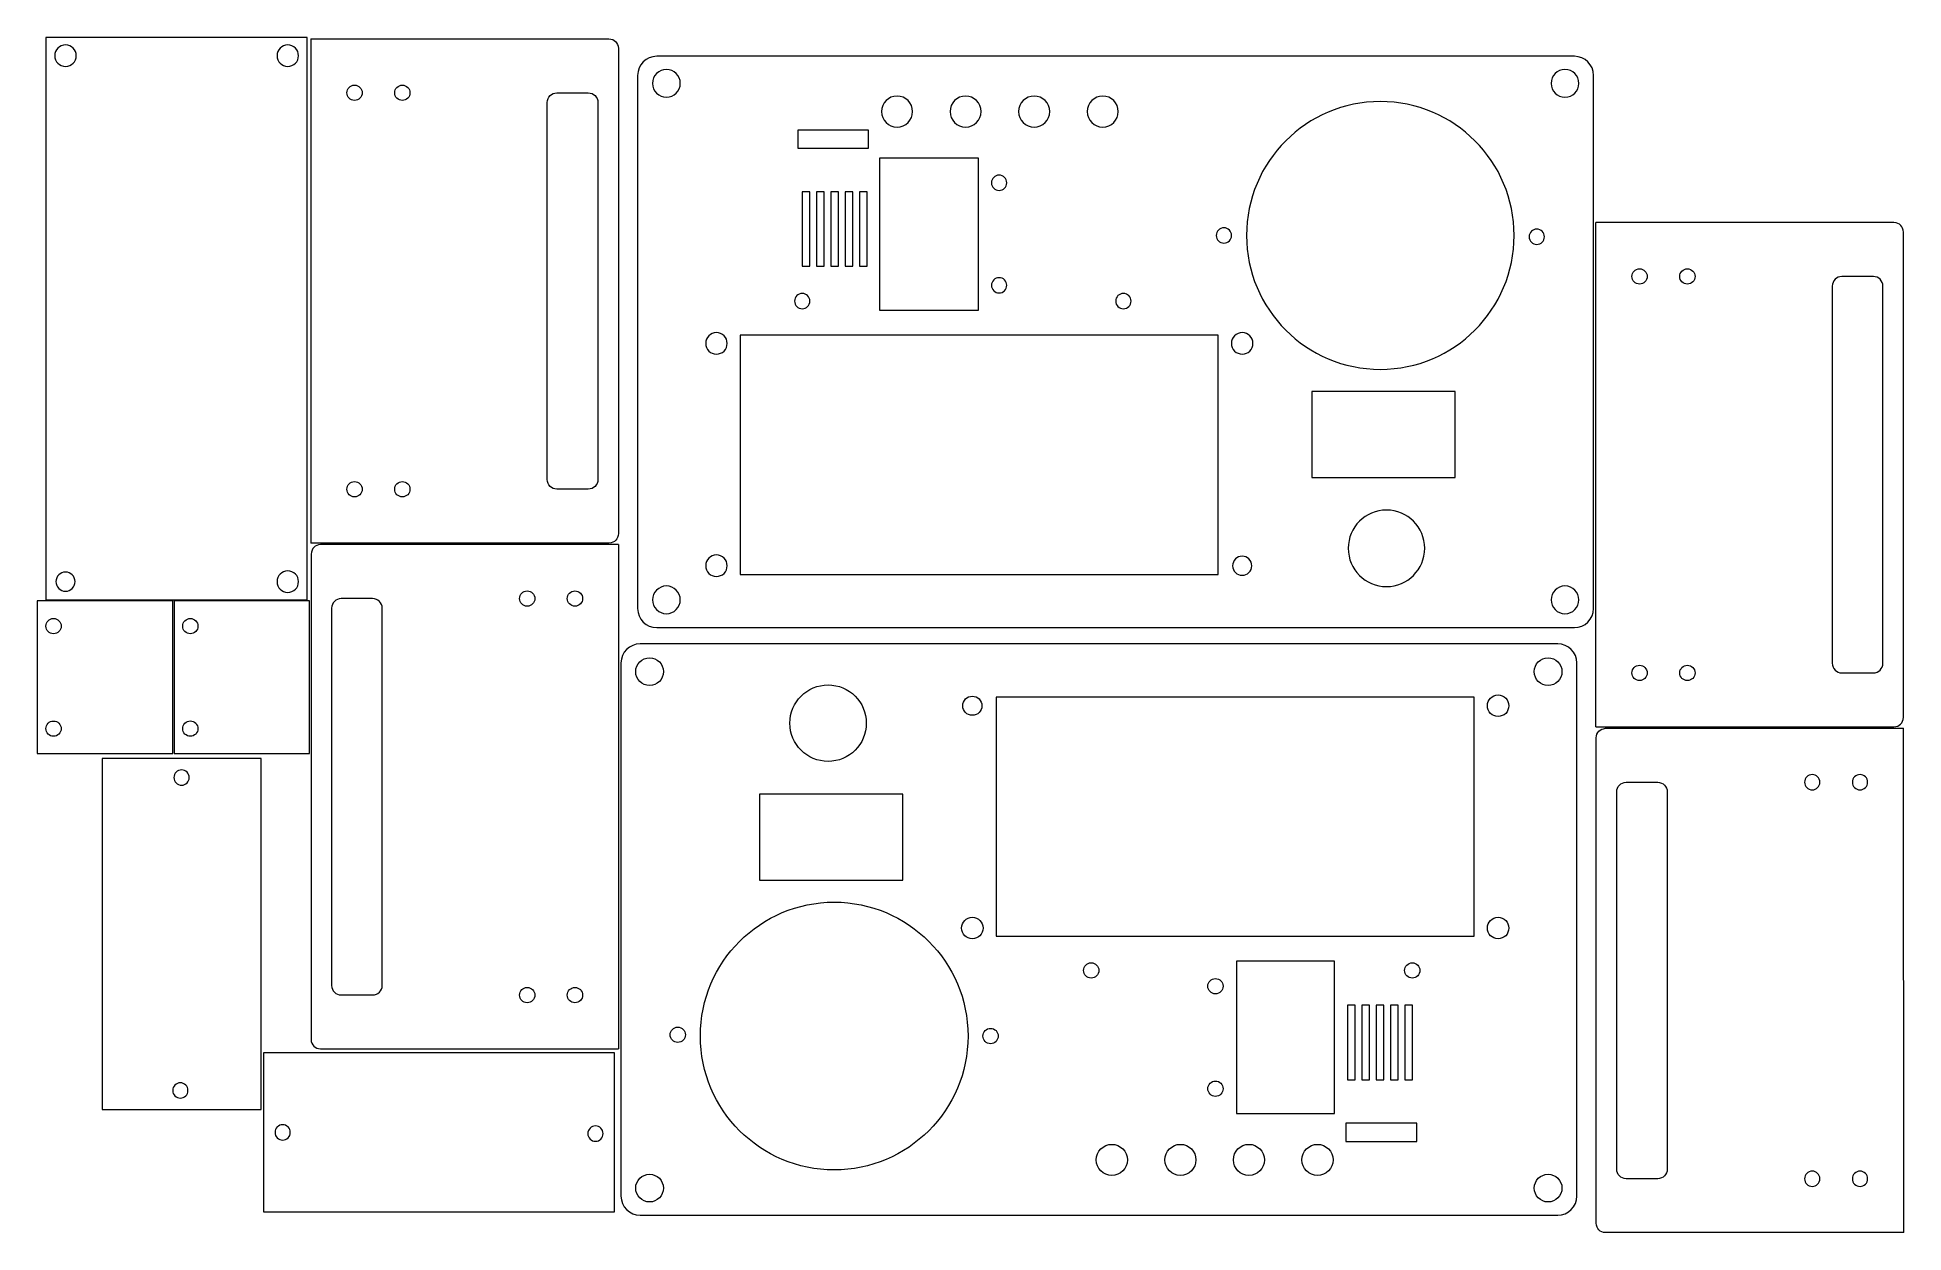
# Model space of a CAD drawing. Header units: millimetres. Extents: x -219 to 171, y -70 to 180.
import ezdxf

# ---------------------------------------------------------------- set-up
doc = ezdxf.new("R2010")
doc.units = ezdxf.units.MM
doc.header["$MEASUREMENT"] = 0
doc.layers.add('Layer 1', color=7, linetype='Continuous')

msp = doc.modelspace()

# ---------------------------------------------------------------- linework, layer by layer
at = {"layer": 'Layer 1', "color": 250, "lineweight": 20}
for points in [[(-219.4744, 30.6713), (-191.1482, 30.6713), (-191.1482, 62.5743), (-219.4744, 62.5743), (-219.4744, 30.6713)], [(-190.8567, 30.6717), (-162.5305, 30.6717), (-162.5305, 62.5747), (-190.8567, 62.5747), (-190.8567, 30.6717)], [(-18.8294, -7.5401), (81.1706, -7.5401), (81.1706, 42.4599), (-18.8294, 42.4599), (-18.8294, -7.5401)], [(31.3952, -44.6302), (51.944, -44.6302), (51.944, -12.7272), (31.3952, -12.7272), (31.3952, -44.6302)], [(54.6485, -37.5496), (56.2359, -37.5496), (56.2359, -21.992), (54.6485, -21.992), (54.6485, -37.5496)], [(57.6486, -37.5496), (59.236, -37.5496), (59.236, -21.992), (57.6486, -21.992), (57.6486, -37.5496)], [(60.6486, -37.5496), (62.236, -37.5496), (62.236, -21.992), (60.6486, -21.992), (60.6486, -37.5496)], [(63.6486, -37.5496), (65.236, -37.5496), (65.236, -21.992), (63.6486, -21.992), (63.6486, -37.5496)], [(66.6486, -37.5496), (68.236, -37.5496), (68.236, -21.992), (66.6486, -21.992), (66.6486, -37.5496)], [(54.3147, -50.469), (69.1313, -50.469), (69.1313, -46.659), (54.3147, -46.659), (54.3147, -50.469)]]:
    msp.add_lwpolyline(points, close=True, dxfattribs=at)
for centre, major_axis in [((-153.1076, 168.8742), (0, 1.6)), ((-143.1074, 168.8742), (0, 1.6)), ((-153.1079, 85.9417), (0, 1.6)), ((-143.1077, 85.9417), (0, 1.6)), ((-116.986, 63.0848), (0, 1.6)), ((-106.9858, 63.0848), (0, 1.6)), ((-216.0822, 57.3124), (0, 1.6)), ((-187.4645, 57.3128), (0, 1.6)), ((-91.3825, 47.7943), (0, 2.9)), ((96.6175, 47.7943), (0, 2.9)), ((-54.0338, 37.0187), (0, 8)), ((-23.8471, 40.6634), (0, 2)), ((86.1528, 40.6634), (0, 2.25)), ((-216.0822, 35.8735), (0, 1.6)), ((-187.4645, 35.8739), (0, 1.6)), ((-52.7499, -28.4131), (0, 28)), ((-23.8471, -5.8369), (0, 2.25)), ((86.1528, -5.8369), (0, 2.25)), ((1.0174, -14.6964), (0, 1.6)), ((68.2005, -14.6964), (0, 1.6)), ((-116.9857, -19.8477), (0, 1.6)), ((-106.9855, -19.8477), (0, 1.6)), ((27.01, -17.9891), (0, 1.6)), ((-85.4739, -28.1493), (0, 1.6001)), ((-20.0259, -28.4133), (0, 1.6001)), ((27.01, -39.428), (0, 1.6)), ((5.334, -54.32), (0, 3.25)), ((19.685, -54.32), (0, 3.25)), ((34.021, -54.32), (0, 3.25)), ((48.372, -54.32), (0, 3.25)), ((-91.3825, -60.2257), (0, 2.9)), ((96.6175, -60.2257), (0, 2.9))]:
    msp.add_ellipse(centre, major_axis=major_axis, ratio=1, dxfattribs=at)
for points, knots in [([(-217.7142, 62.8104), (-217.7142, 62.8104), (-217.7142, 180.4618), (-217.7142, 180.4618), (-217.7142, 180.4618), (-217.7142, 180.4618), (-163.0336, 180.4618), (-163.0336, 180.4618), (-163.0336, 180.4618), (-163.0336, 180.4618), (-163.0336, 62.8104), (-163.0336, 62.8104), (-163.0336, 62.8104), (-163.0336, 62.8104), (-217.7142, 62.8104), (-217.7142, 62.8104)], [0, 0, 0, 0, 0.2, 0.2, 0.2, 0.2, 0.4, 0.4, 0.4, 0.4, 0.6, 0.6, 0.6, 0.6, 1, 1, 1, 1]), ([(-215.8274, 176.6183), (-215.8274, 177.861), (-214.8201, 178.8683), (-213.5774, 178.8683), (-213.5774, 178.8683), (-212.3347, 178.8683), (-211.3274, 177.861), (-211.3274, 176.6183), (-211.3274, 176.6183), (-211.3274, 175.3756), (-212.3347, 174.3683), (-213.5774, 174.3683), (-213.5774, 174.3683), (-214.8201, 174.3683), (-215.8274, 175.3756), (-215.8274, 176.6183)], [0, 0, 0, 0, 0.2, 0.2, 0.2, 0.2, 0.4, 0.4, 0.4, 0.4, 0.6, 0.6, 0.6, 0.6, 1, 1, 1, 1]), ([(-169.3271, 176.6183), (-169.3271, 177.861), (-168.3198, 178.8683), (-167.0771, 178.8683), (-167.0771, 178.8683), (-165.8344, 178.8683), (-164.8271, 177.861), (-164.8271, 176.6183), (-164.8271, 176.6183), (-164.8271, 175.3756), (-165.8344, 174.3683), (-167.0771, 174.3683), (-167.0771, 174.3683), (-168.3198, 174.3683), (-169.3271, 175.3756), (-169.3271, 176.6183)], [0, 0, 0, 0, 0.2, 0.2, 0.2, 0.2, 0.4, 0.4, 0.4, 0.4, 0.6, 0.6, 0.6, 0.6, 1, 1, 1, 1]), ([(102.1251, 57), (102.1251, 57), (-89.8749, 57), (-89.8749, 57), (-89.8749, 57), (-92.0749, 57), (-93.8749, 58.8), (-93.8749, 61), (-93.8749, 61), (-93.8749, 61), (-93.8749, 172.5001), (-93.8749, 172.5001), (-93.8749, 172.5001), (-93.8749, 174.7), (-92.0749, 176.5), (-89.8749, 176.5), (-89.8749, 176.5), (-89.8749, 176.5), (102.1251, 176.5), (102.1251, 176.5), (102.1251, 176.5), (104.3251, 176.5), (106.1251, 174.7), (106.1251, 172.5001), (106.1251, 172.5001), (106.1251, 172.5001), (106.1251, 61), (106.1251, 61), (106.1251, 61), (106.1251, 58.8), (104.3251, 57), (102.1251, 57)], [0, 0, 0, 0, 0.11111111, 0.11111111, 0.11111111, 0.11111111, 0.22222222, 0.22222222, 0.22222222, 0.22222222, 0.33333333, 0.33333333, 0.33333333, 0.33333333, 0.44444444, 0.44444444, 0.44444444, 0.44444444, 0.55555556, 0.55555556, 0.55555556, 0.55555556, 0.66666667, 0.66666667, 0.66666667, 0.66666667, 0.77777778, 0.77777778, 0.77777778, 0.77777778, 1, 1, 1, 1]), ([(-87.8502, 167.9337), (-89.4518, 167.9337), (-90.7502, 169.2321), (-90.7502, 170.8337), (-90.7502, 170.8337), (-90.7502, 172.4353), (-89.4518, 173.7337), (-87.8502, 173.7337), (-87.8502, 173.7337), (-86.2486, 173.7337), (-84.9502, 172.4353), (-84.9502, 170.8337), (-84.9502, 170.8337), (-84.9502, 169.2321), (-86.2486, 167.9337), (-87.8502, 167.9337)], [0, 0, 0, 0, 0.2, 0.2, 0.2, 0.2, 0.4, 0.4, 0.4, 0.4, 0.6, 0.6, 0.6, 0.6, 1, 1, 1, 1]), ([(100.1498, 167.9337), (98.5482, 167.9337), (97.2498, 169.2321), (97.2498, 170.8337), (97.2498, 170.8337), (97.2498, 172.4353), (98.5482, 173.7337), (100.1498, 173.7337), (100.1498, 173.7337), (101.7514, 173.7337), (103.0498, 172.4353), (103.0498, 170.8337), (103.0498, 170.8337), (103.0498, 169.2321), (101.7514, 167.9337), (100.1498, 167.9337)], [0, 0, 0, 0, 0.2, 0.2, 0.2, 0.2, 0.4, 0.4, 0.4, 0.4, 0.6, 0.6, 0.6, 0.6, 1, 1, 1, 1]), ([(-104.1959, 168.8597), (-104.1959, 168.8597), (-110.7795, 168.8597), (-110.7795, 168.8597), (-110.7795, 168.8597), (-111.8795, 168.8597), (-112.7795, 167.9597), (-112.7795, 166.8597), (-112.7795, 166.8597), (-112.7795, 166.8597), (-112.7795, 87.9567), (-112.7795, 87.9567), (-112.7795, 87.9567), (-112.7795, 86.8567), (-111.8795, 85.9567), (-110.7795, 85.9567), (-110.7795, 85.9567), (-110.7795, 85.9567), (-104.1959, 85.9567), (-104.1959, 85.9567), (-104.1959, 85.9567), (-103.0959, 85.9567), (-102.1959, 86.8567), (-102.1959, 87.9567), (-102.1959, 87.9567), (-102.1959, 87.9567), (-102.1959, 166.8597), (-102.1959, 166.8597), (-102.1959, 166.8597), (-102.1959, 167.9597), (-103.0959, 168.8597), (-104.1959, 168.8597)], [0, 0, 0, 0, 0.11111111, 0.11111111, 0.11111111, 0.11111111, 0.22222222, 0.22222222, 0.22222222, 0.22222222, 0.33333333, 0.33333333, 0.33333333, 0.33333333, 0.44444444, 0.44444444, 0.44444444, 0.44444444, 0.55555556, 0.55555556, 0.55555556, 0.55555556, 0.66666667, 0.66666667, 0.66666667, 0.66666667, 0.77777778, 0.77777778, 0.77777778, 0.77777778, 1, 1, 1, 1]), ([(-39.6047, 161.678), (-41.3996, 161.678), (-42.8547, 163.1331), (-42.8547, 164.928), (-42.8547, 164.928), (-42.8547, 166.7229), (-41.3996, 168.178), (-39.6047, 168.178), (-39.6047, 168.178), (-37.8098, 168.178), (-36.3547, 166.7229), (-36.3547, 164.928), (-36.3547, 164.928), (-36.3547, 163.1331), (-37.8098, 161.678), (-39.6047, 161.678)], [0, 0, 0, 0, 0.2, 0.2, 0.2, 0.2, 0.4, 0.4, 0.4, 0.4, 0.6, 0.6, 0.6, 0.6, 1, 1, 1, 1]), ([(-25.2537, 161.678), (-27.0486, 161.678), (-28.5037, 163.1331), (-28.5037, 164.928), (-28.5037, 164.928), (-28.5037, 166.7229), (-27.0486, 168.178), (-25.2537, 168.178), (-25.2537, 168.178), (-23.4588, 168.178), (-22.0037, 166.7229), (-22.0037, 164.928), (-22.0037, 164.928), (-22.0037, 163.1331), (-23.4588, 161.678), (-25.2537, 161.678)], [0, 0, 0, 0, 0.2, 0.2, 0.2, 0.2, 0.4, 0.4, 0.4, 0.4, 0.6, 0.6, 0.6, 0.6, 1, 1, 1, 1]), ([(-10.9177, 161.678), (-12.7126, 161.678), (-14.1677, 163.1331), (-14.1677, 164.928), (-14.1677, 164.928), (-14.1677, 166.7229), (-12.7126, 168.178), (-10.9177, 168.178), (-10.9177, 168.178), (-9.1228, 168.178), (-7.6677, 166.7229), (-7.6677, 164.928), (-7.6677, 164.928), (-7.6677, 163.1331), (-9.1228, 161.678), (-10.9177, 161.678)], [0, 0, 0, 0, 0.2, 0.2, 0.2, 0.2, 0.4, 0.4, 0.4, 0.4, 0.6, 0.6, 0.6, 0.6, 1, 1, 1, 1]), ([(3.4333, 161.678), (1.6384, 161.678), (0.1833, 163.1331), (0.1833, 164.928), (0.1833, 164.928), (0.1833, 166.7229), (1.6384, 168.178), (3.4333, 168.178), (3.4333, 168.178), (5.2282, 168.178), (6.6833, 166.7229), (6.6833, 164.928), (6.6833, 164.928), (6.6833, 163.1331), (5.2282, 161.678), (3.4333, 161.678)], [0, 0, 0, 0, 0.2, 0.2, 0.2, 0.2, 0.4, 0.4, 0.4, 0.4, 0.6, 0.6, 0.6, 0.6, 1, 1, 1, 1]), ([(61.5172, 111.0211), (46.0532, 111.0211), (33.5172, 123.5571), (33.5172, 139.0211), (33.5172, 139.0211), (33.5172, 154.4851), (46.0532, 167.0211), (61.5172, 167.0211), (61.5172, 167.0211), (76.9812, 167.0211), (89.5172, 154.4851), (89.5172, 139.0211), (89.5172, 139.0211), (89.5172, 123.5571), (76.9812, 111.0211), (61.5172, 111.0211)], [0, 0, 0, 0, 0.2, 0.2, 0.2, 0.2, 0.4, 0.4, 0.4, 0.4, 0.6, 0.6, 0.6, 0.6, 1, 1, 1, 1]), ([(-45.5474, 157.267), (-45.5474, 157.267), (-60.3641, 157.267), (-60.3641, 157.267), (-60.3641, 157.267), (-60.3641, 157.267), (-60.3641, 161.077), (-60.3641, 161.077), (-60.3641, 161.077), (-60.3641, 161.077), (-45.5474, 161.077), (-45.5474, 161.077), (-45.5474, 161.077), (-45.5474, 161.077), (-45.5474, 157.267), (-45.5474, 157.267)], [0, 0, 0, 0, 0.2, 0.2, 0.2, 0.2, 0.4, 0.4, 0.4, 0.4, 0.6, 0.6, 0.6, 0.6, 1, 1, 1, 1]), ([(-43.1767, 123.3352), (-43.1767, 123.3352), (-22.6279, 123.3352), (-22.6279, 123.3352), (-22.6279, 123.3352), (-22.6279, 123.3352), (-22.6279, 155.2382), (-22.6279, 155.2382), (-22.6279, 155.2382), (-22.6279, 155.2382), (-43.1767, 155.2382), (-43.1767, 155.2382), (-43.1767, 155.2382), (-43.1767, 155.2382), (-43.1767, 123.3352), (-43.1767, 123.3352)], [0, 0, 0, 0, 0.2, 0.2, 0.2, 0.2, 0.4, 0.4, 0.4, 0.4, 0.6, 0.6, 0.6, 0.6, 1, 1, 1, 1]), ([(-18.2427, 148.436), (-19.1264, 148.436), (-19.8427, 149.1523), (-19.8427, 150.036), (-19.8427, 150.036), (-19.8427, 150.9197), (-19.1264, 151.636), (-18.2427, 151.636), (-18.2427, 151.636), (-17.359, 151.636), (-16.6427, 150.9197), (-16.6427, 150.036), (-16.6427, 150.036), (-16.6427, 149.1523), (-17.359, 148.436), (-18.2427, 148.436)], [0, 0, 0, 0, 0.2, 0.2, 0.2, 0.2, 0.4, 0.4, 0.4, 0.4, 0.6, 0.6, 0.6, 0.6, 1, 1, 1, 1]), ([(-57.8813, 132.6), (-57.8813, 132.6), (-59.4688, 132.6), (-59.4688, 132.6), (-59.4688, 132.6), (-59.4688, 132.6), (-59.4688, 148.1576), (-59.4688, 148.1576), (-59.4688, 148.1576), (-59.4688, 148.1576), (-57.8813, 148.1576), (-57.8813, 148.1576), (-57.8813, 148.1576), (-57.8813, 148.1576), (-57.8813, 132.6), (-57.8813, 132.6)], [0, 0, 0, 0, 0.2, 0.2, 0.2, 0.2, 0.4, 0.4, 0.4, 0.4, 0.6, 0.6, 0.6, 0.6, 1, 1, 1, 1]), ([(-54.8813, 132.6), (-54.8813, 132.6), (-56.4688, 132.6), (-56.4688, 132.6), (-56.4688, 132.6), (-56.4688, 132.6), (-56.4688, 148.1576), (-56.4688, 148.1576), (-56.4688, 148.1576), (-56.4688, 148.1576), (-54.8813, 148.1576), (-54.8813, 148.1576), (-54.8813, 148.1576), (-54.8813, 148.1576), (-54.8813, 132.6), (-54.8813, 132.6)], [0, 0, 0, 0, 0.2, 0.2, 0.2, 0.2, 0.4, 0.4, 0.4, 0.4, 0.6, 0.6, 0.6, 0.6, 1, 1, 1, 1]), ([(-51.8813, 132.6), (-51.8813, 132.6), (-53.4688, 132.6), (-53.4688, 132.6), (-53.4688, 132.6), (-53.4688, 132.6), (-53.4688, 148.1576), (-53.4688, 148.1576), (-53.4688, 148.1576), (-53.4688, 148.1576), (-51.8813, 148.1576), (-51.8813, 148.1576), (-51.8813, 148.1576), (-51.8813, 148.1576), (-51.8813, 132.6), (-51.8813, 132.6)], [0, 0, 0, 0, 0.2, 0.2, 0.2, 0.2, 0.4, 0.4, 0.4, 0.4, 0.6, 0.6, 0.6, 0.6, 1, 1, 1, 1]), ([(-48.8813, 132.6), (-48.8813, 132.6), (-50.4688, 132.6), (-50.4688, 132.6), (-50.4688, 132.6), (-50.4688, 132.6), (-50.4688, 148.1576), (-50.4688, 148.1576), (-50.4688, 148.1576), (-50.4688, 148.1576), (-48.8813, 148.1576), (-48.8813, 148.1576), (-48.8813, 148.1576), (-48.8813, 148.1576), (-48.8813, 132.6), (-48.8813, 132.6)], [0, 0, 0, 0, 0.2, 0.2, 0.2, 0.2, 0.4, 0.4, 0.4, 0.4, 0.6, 0.6, 0.6, 0.6, 1, 1, 1, 1]), ([(-45.8812, 132.6), (-45.8812, 132.6), (-47.4687, 132.6), (-47.4687, 132.6), (-47.4687, 132.6), (-47.4687, 132.6), (-47.4687, 148.1576), (-47.4687, 148.1576), (-47.4687, 148.1576), (-47.4687, 148.1576), (-45.8812, 148.1576), (-45.8812, 148.1576), (-45.8812, 148.1576), (-45.8812, 148.1576), (-45.8812, 132.6), (-45.8812, 132.6)], [0, 0, 0, 0, 0.2, 0.2, 0.2, 0.2, 0.4, 0.4, 0.4, 0.4, 0.6, 0.6, 0.6, 0.6, 1, 1, 1, 1]), ([(28.7933, 137.4212), (27.9096, 137.4212), (27.1933, 138.1375), (27.1933, 139.0212), (27.1933, 139.0212), (27.1933, 139.9049), (27.9096, 140.6212), (28.7933, 140.6212), (28.7933, 140.6212), (29.677, 140.6212), (30.3933, 139.9049), (30.3933, 139.0212), (30.3933, 139.0212), (30.3933, 138.1375), (29.677, 137.4212), (28.7933, 137.4212)], [0, 0, 0, 0, 0.2, 0.2, 0.2, 0.2, 0.4, 0.4, 0.4, 0.4, 0.6, 0.6, 0.6, 0.6, 1, 1, 1, 1]), ([(94.2413, 137.1572), (93.3576, 137.1572), (92.6413, 137.8735), (92.6413, 138.7572), (92.6413, 138.7572), (92.6413, 139.6409), (93.3576, 140.3572), (94.2413, 140.3572), (94.2413, 140.3572), (95.125, 140.3572), (95.8413, 139.6409), (95.8413, 138.7572), (95.8413, 138.7572), (95.8413, 137.8735), (95.125, 137.1572), (94.2413, 137.1572)], [0, 0, 0, 0, 0.2, 0.2, 0.2, 0.2, 0.4, 0.4, 0.4, 0.4, 0.6, 0.6, 0.6, 0.6, 1, 1, 1, 1]), ([(-18.2427, 126.9971), (-19.1264, 126.9971), (-19.8427, 127.7134), (-19.8427, 128.5971), (-19.8427, 128.5971), (-19.8427, 129.4808), (-19.1264, 130.1971), (-18.2427, 130.1971), (-18.2427, 130.1971), (-17.359, 130.1971), (-16.6427, 129.4808), (-16.6427, 128.5971), (-16.6427, 128.5971), (-16.6427, 127.7134), (-17.359, 126.9971), (-18.2427, 126.9971)], [0, 0, 0, 0, 0.2, 0.2, 0.2, 0.2, 0.4, 0.4, 0.4, 0.4, 0.6, 0.6, 0.6, 0.6, 1, 1, 1, 1]), ([(115.7528, 128.8557), (116.6365, 128.8557), (117.3528, 129.572), (117.3528, 130.4557), (117.3528, 130.4557), (117.3528, 131.3394), (116.6365, 132.0557), (115.7528, 132.0557), (115.7528, 132.0557), (114.8691, 132.0557), (114.1528, 131.3394), (114.1528, 130.4557), (114.1528, 130.4557), (114.1528, 129.572), (114.8691, 128.8557), (115.7528, 128.8557)], [0, 0, 0, 0, 0.2, 0.2, 0.2, 0.2, 0.4, 0.4, 0.4, 0.4, 0.6, 0.6, 0.6, 0.6, 1, 1, 1, 1]), ([(125.753, 128.8557), (126.6367, 128.8557), (127.353, 129.572), (127.353, 130.4557), (127.353, 130.4557), (127.353, 131.3394), (126.6367, 132.0557), (125.753, 132.0557), (125.753, 132.0557), (124.8693, 132.0557), (124.153, 131.3394), (124.153, 130.4557), (124.153, 130.4557), (124.153, 129.572), (124.8693, 128.8557), (125.753, 128.8557)], [0, 0, 0, 0, 0.2, 0.2, 0.2, 0.2, 0.4, 0.4, 0.4, 0.4, 0.6, 0.6, 0.6, 0.6, 1, 1, 1, 1]), ([(164.6648, 47.5377), (164.6648, 47.5377), (158.0812, 47.5377), (158.0812, 47.5377), (158.0812, 47.5377), (156.9812, 47.5377), (156.0812, 48.4377), (156.0812, 49.5377), (156.0812, 49.5377), (156.0812, 49.5377), (156.0812, 128.4407), (156.0812, 128.4407), (156.0812, 128.4407), (156.0812, 129.5407), (156.9812, 130.4407), (158.0812, 130.4407), (158.0812, 130.4407), (158.0812, 130.4407), (164.6648, 130.4407), (164.6648, 130.4407), (164.6648, 130.4407), (165.7648, 130.4407), (166.6648, 129.5407), (166.6648, 128.4407), (166.6648, 128.4407), (166.6648, 128.4407), (166.6648, 49.5377), (166.6648, 49.5377), (166.6648, 49.5377), (166.6648, 48.4377), (165.7648, 47.5377), (164.6648, 47.5377)], [0, 0, 0, 0, 0.11111111, 0.11111111, 0.11111111, 0.11111111, 0.22222222, 0.22222222, 0.22222222, 0.22222222, 0.33333333, 0.33333333, 0.33333333, 0.33333333, 0.44444444, 0.44444444, 0.44444444, 0.44444444, 0.55555556, 0.55555556, 0.55555556, 0.55555556, 0.66666667, 0.66666667, 0.66666667, 0.66666667, 0.77777778, 0.77777778, 0.77777778, 0.77777778, 1, 1, 1, 1]), ([(-59.4332, 123.7044), (-60.3169, 123.7044), (-61.0332, 124.4207), (-61.0332, 125.3044), (-61.0332, 125.3044), (-61.0332, 126.1881), (-60.3169, 126.9044), (-59.4332, 126.9044), (-59.4332, 126.9044), (-58.5495, 126.9044), (-57.8332, 126.1881), (-57.8332, 125.3044), (-57.8332, 125.3044), (-57.8332, 124.4207), (-58.5495, 123.7044), (-59.4332, 123.7044)], [0, 0, 0, 0, 0.2, 0.2, 0.2, 0.2, 0.4, 0.4, 0.4, 0.4, 0.6, 0.6, 0.6, 0.6, 1, 1, 1, 1]), ([(7.7499, 123.7044), (6.8662, 123.7044), (6.1499, 124.4207), (6.1499, 125.3044), (6.1499, 125.3044), (6.1499, 126.1881), (6.8662, 126.9044), (7.7499, 126.9044), (7.7499, 126.9044), (8.6336, 126.9044), (9.3499, 126.1881), (9.3499, 125.3044), (9.3499, 125.3044), (9.3499, 124.4207), (8.6336, 123.7044), (7.7499, 123.7044)], [0, 0, 0, 0, 0.2, 0.2, 0.2, 0.2, 0.4, 0.4, 0.4, 0.4, 0.6, 0.6, 0.6, 0.6, 1, 1, 1, 1]), ([(-77.3855, 114.1949), (-78.6282, 114.1949), (-79.6355, 115.2022), (-79.6355, 116.4449), (-79.6355, 116.4449), (-79.6355, 117.6876), (-78.6282, 118.6949), (-77.3855, 118.6949), (-77.3855, 118.6949), (-76.1428, 118.6949), (-75.1355, 117.6876), (-75.1355, 116.4449), (-75.1355, 116.4449), (-75.1355, 115.2022), (-76.1428, 114.1949), (-77.3855, 114.1949)], [0, 0, 0, 0, 0.2, 0.2, 0.2, 0.2, 0.4, 0.4, 0.4, 0.4, 0.6, 0.6, 0.6, 0.6, 1, 1, 1, 1]), ([(27.5967, 68.1481), (27.5967, 68.1481), (-72.4033, 68.1481), (-72.4033, 68.1481), (-72.4033, 68.1481), (-72.4033, 68.1481), (-72.4033, 118.1481), (-72.4033, 118.1481), (-72.4033, 118.1481), (-72.4033, 118.1481), (27.5967, 118.1481), (27.5967, 118.1481), (27.5967, 118.1481), (27.5967, 118.1481), (27.5967, 68.1481), (27.5967, 68.1481)], [0, 0, 0, 0, 0.2, 0.2, 0.2, 0.2, 0.4, 0.4, 0.4, 0.4, 0.6, 0.6, 0.6, 0.6, 1, 1, 1, 1]), ([(32.6144, 114.1949), (31.3717, 114.1949), (30.3644, 115.2022), (30.3644, 116.4449), (30.3644, 116.4449), (30.3644, 117.6876), (31.3717, 118.6949), (32.6144, 118.6949), (32.6144, 118.6949), (33.8571, 118.6949), (34.8644, 117.6876), (34.8644, 116.4449), (34.8644, 116.4449), (34.8644, 115.2022), (33.8571, 114.1949), (32.6144, 114.1949)], [0, 0, 0, 0, 0.2, 0.2, 0.2, 0.2, 0.4, 0.4, 0.4, 0.4, 0.6, 0.6, 0.6, 0.6, 1, 1, 1, 1]), ([(77.166, 106.4059), (77.166, 106.4059), (77.166, 88.4059), (77.166, 88.4059), (77.166, 88.4059), (77.166, 88.4059), (47.1659, 88.4059), (47.1659, 88.4059), (47.1659, 88.4059), (47.1659, 88.4059), (47.1659, 106.4059), (47.1659, 106.4059), (47.1659, 106.4059), (47.1659, 106.4059), (77.166, 106.4059), (77.166, 106.4059)], [0, 0, 0, 0, 0.2, 0.2, 0.2, 0.2, 0.4, 0.4, 0.4, 0.4, 0.6, 0.6, 0.6, 0.6, 1, 1, 1, 1]), ([(62.8011, 65.5893), (58.3828, 65.5893), (54.8011, 69.171), (54.8011, 73.5893), (54.8011, 73.5893), (54.8011, 78.0076), (58.3828, 81.5893), (62.8011, 81.5893), (62.8011, 81.5893), (67.2194, 81.5893), (70.8011, 78.0076), (70.8011, 73.5893), (70.8011, 73.5893), (70.8011, 69.171), (67.2194, 65.5893), (62.8011, 65.5893)], [0, 0, 0, 0, 0.2, 0.2, 0.2, 0.2, 0.4, 0.4, 0.4, 0.4, 0.6, 0.6, 0.6, 0.6, 1, 1, 1, 1]), ([(-77.3855, 67.6946), (-78.6282, 67.6946), (-79.6355, 68.7019), (-79.6355, 69.9446), (-79.6355, 69.9446), (-79.6355, 71.1873), (-78.6282, 72.1946), (-77.3855, 72.1946), (-77.3855, 72.1946), (-76.1428, 72.1946), (-75.1355, 71.1873), (-75.1355, 69.9446), (-75.1355, 69.9446), (-75.1355, 68.7019), (-76.1428, 67.6946), (-77.3855, 67.6946)], [0, 0, 0, 0, 0.2, 0.2, 0.2, 0.2, 0.4, 0.4, 0.4, 0.4, 0.6, 0.6, 0.6, 0.6, 1, 1, 1, 1]), ([(32.6144, 67.9446), (31.5098, 67.9446), (30.6144, 68.84), (30.6144, 69.9446), (30.6144, 69.9446), (30.6144, 71.0492), (31.5098, 71.9446), (32.6144, 71.9446), (32.6144, 71.9446), (33.719, 71.9446), (34.6144, 71.0492), (34.6144, 69.9446), (34.6144, 69.9446), (34.6144, 68.84), (33.719, 67.9446), (32.6144, 67.9446)], [0, 0, 0, 0, 0.2, 0.2, 0.2, 0.2, 0.4, 0.4, 0.4, 0.4, 0.6, 0.6, 0.6, 0.6, 1, 1, 1, 1]), ([(-215.5774, 66.6184), (-215.5774, 67.723), (-214.682, 68.6184), (-213.5774, 68.6184), (-213.5774, 68.6184), (-212.4728, 68.6184), (-211.5774, 67.723), (-211.5774, 66.6184), (-211.5774, 66.6184), (-211.5774, 65.5138), (-212.4728, 64.6184), (-213.5774, 64.6184), (-213.5774, 64.6184), (-214.682, 64.6184), (-215.5774, 65.5138), (-215.5774, 66.6184)], [0, 0, 0, 0, 0.2, 0.2, 0.2, 0.2, 0.4, 0.4, 0.4, 0.4, 0.6, 0.6, 0.6, 0.6, 1, 1, 1, 1]), ([(-169.3271, 66.6184), (-169.3271, 67.8611), (-168.3198, 68.8684), (-167.0771, 68.8684), (-167.0771, 68.8684), (-165.8344, 68.8684), (-164.8271, 67.8611), (-164.8271, 66.6184), (-164.8271, 66.6184), (-164.8271, 65.3757), (-165.8344, 64.3685), (-167.0771, 64.3684), (-167.0771, 64.3684), (-168.3198, 64.3684), (-169.3271, 65.3757), (-169.3271, 66.6184)], [0, 0, 0, 0, 0.2, 0.2, 0.2, 0.2, 0.4, 0.4, 0.4, 0.4, 0.6, 0.6, 0.6, 0.6, 1, 1, 1, 1]), ([(-155.8975, 63.0703), (-155.8975, 63.0703), (-149.3139, 63.0703), (-149.3139, 63.0703), (-149.3139, 63.0703), (-148.2139, 63.0703), (-147.3139, 62.1703), (-147.3139, 61.0703), (-147.3139, 61.0703), (-147.3139, 61.0703), (-147.3139, -17.8327), (-147.3139, -17.8327), (-147.3139, -17.8327), (-147.3139, -18.9327), (-148.2139, -19.8327), (-149.3139, -19.8327), (-149.3139, -19.8327), (-149.3139, -19.8327), (-155.8975, -19.8327), (-155.8975, -19.8327), (-155.8975, -19.8327), (-156.9975, -19.8327), (-157.8975, -18.9327), (-157.8975, -17.8327), (-157.8975, -17.8327), (-157.8975, -17.8327), (-157.8975, 61.0703), (-157.8975, 61.0703), (-157.8975, 61.0703), (-157.8975, 62.1703), (-156.9975, 63.0703), (-155.8975, 63.0703)], [0, 0, 0, 0, 0.11111111, 0.11111111, 0.11111111, 0.11111111, 0.22222222, 0.22222222, 0.22222222, 0.22222222, 0.33333333, 0.33333333, 0.33333333, 0.33333333, 0.44444444, 0.44444444, 0.44444444, 0.44444444, 0.55555556, 0.55555556, 0.55555556, 0.55555556, 0.66666667, 0.66666667, 0.66666667, 0.66666667, 0.77777778, 0.77777778, 0.77777778, 0.77777778, 1, 1, 1, 1]), ([(-87.8502, 59.9137), (-89.4518, 59.9137), (-90.7502, 61.2121), (-90.7502, 62.8137), (-90.7502, 62.8137), (-90.7502, 64.4153), (-89.4518, 65.7137), (-87.8502, 65.7137), (-87.8502, 65.7137), (-86.2486, 65.7137), (-84.9502, 64.4153), (-84.9502, 62.8137), (-84.9502, 62.8137), (-84.9502, 61.2121), (-86.2486, 59.9137), (-87.8502, 59.9137)], [0, 0, 0, 0, 0.2, 0.2, 0.2, 0.2, 0.4, 0.4, 0.4, 0.4, 0.6, 0.6, 0.6, 0.6, 1, 1, 1, 1]), ([(100.1498, 59.9137), (98.5482, 59.9137), (97.2498, 61.2121), (97.2498, 62.8137), (97.2498, 62.8137), (97.2498, 64.4153), (98.5482, 65.7137), (100.1498, 65.7137), (100.1498, 65.7137), (101.7514, 65.7137), (103.0498, 64.4153), (103.0498, 62.8137), (103.0498, 62.8137), (103.0498, 61.2121), (101.7514, 59.9137), (100.1498, 59.9137)], [0, 0, 0, 0, 0.2, 0.2, 0.2, 0.2, 0.4, 0.4, 0.4, 0.4, 0.6, 0.6, 0.6, 0.6, 1, 1, 1, 1]), ([(-93.3578, 53.608), (-93.3578, 53.608), (98.6422, 53.608), (98.6422, 53.608), (98.6422, 53.608), (100.8422, 53.608), (102.6422, 51.808), (102.6422, 49.608), (102.6422, 49.608), (102.6422, 49.608), (102.6422, -61.8921), (102.6422, -61.8921), (102.6422, -61.8921), (102.6422, -64.092), (100.8422, -65.892), (98.6422, -65.892), (98.6422, -65.892), (98.6422, -65.892), (-93.3578, -65.892), (-93.3578, -65.892), (-93.3578, -65.892), (-95.5578, -65.892), (-97.3578, -64.092), (-97.3578, -61.8921), (-97.3578, -61.8921), (-97.3578, -61.8921), (-97.3578, 49.608), (-97.3578, 49.608), (-97.3578, 49.608), (-97.3578, 51.808), (-95.5578, 53.608), (-93.3578, 53.608)], [0, 0, 0, 0, 0.11111111, 0.11111111, 0.11111111, 0.11111111, 0.22222222, 0.22222222, 0.22222222, 0.22222222, 0.33333333, 0.33333333, 0.33333333, 0.33333333, 0.44444444, 0.44444444, 0.44444444, 0.44444444, 0.55555556, 0.55555556, 0.55555556, 0.55555556, 0.66666667, 0.66666667, 0.66666667, 0.66666667, 0.77777778, 0.77777778, 0.77777778, 0.77777778, 1, 1, 1, 1]), ([(115.7531, 45.9232), (116.6368, 45.9232), (117.3531, 46.6395), (117.3531, 47.5232), (117.3531, 47.5232), (117.3531, 48.4069), (116.6368, 49.1232), (115.7531, 49.1232), (115.7531, 49.1232), (114.8694, 49.1232), (114.1531, 48.4069), (114.1531, 47.5232), (114.1531, 47.5232), (114.1531, 46.6395), (114.8694, 45.9232), (115.7531, 45.9232)], [0, 0, 0, 0, 0.2, 0.2, 0.2, 0.2, 0.4, 0.4, 0.4, 0.4, 0.6, 0.6, 0.6, 0.6, 1, 1, 1, 1]), ([(125.7533, 45.9232), (126.637, 45.9232), (127.3533, 46.6395), (127.3533, 47.5232), (127.3533, 47.5232), (127.3533, 48.4069), (126.637, 49.1232), (125.7533, 49.1232), (125.7533, 49.1232), (124.8696, 49.1232), (124.1533, 48.4069), (124.1533, 47.5232), (124.1533, 47.5232), (124.1533, 46.6395), (124.8696, 45.9232), (125.7533, 45.9232)], [0, 0, 0, 0, 0.2, 0.2, 0.2, 0.2, 0.4, 0.4, 0.4, 0.4, 0.6, 0.6, 0.6, 0.6, 1, 1, 1, 1]), ([(-205.904, -43.8012), (-205.904, -43.8012), (-205.904, 29.6472), (-205.904, 29.6472), (-205.904, 29.6472), (-205.904, 29.6472), (-172.6723, 29.6472), (-172.6723, 29.6472), (-172.6723, 29.6472), (-172.6723, 29.6472), (-172.6723, -43.8012), (-172.6723, -43.8012), (-172.6723, -43.8012), (-172.6723, -43.8012), (-205.904, -43.8012), (-205.904, -43.8012)], [0, 0, 0, 0, 0.2, 0.2, 0.2, 0.2, 0.4, 0.4, 0.4, 0.4, 0.6, 0.6, 0.6, 0.6, 1, 1, 1, 1]), ([(-190.8881, 25.6469), (-190.8881, 26.5306), (-190.1718, 27.2469), (-189.2881, 27.2469), (-189.2881, 27.2469), (-188.4044, 27.2469), (-187.6881, 26.5306), (-187.6881, 25.6469), (-187.6881, 25.6469), (-187.6881, 24.7632), (-188.4044, 24.0469), (-189.2881, 24.0469), (-189.2881, 24.0469), (-190.1718, 24.0469), (-190.8881, 24.7632), (-190.8881, 25.6469)], [0, 0, 0, 0, 0.2, 0.2, 0.2, 0.2, 0.4, 0.4, 0.4, 0.4, 0.6, 0.6, 0.6, 0.6, 1, 1, 1, 1]), ([(112.9632, -58.2517), (112.9632, -58.2517), (119.5468, -58.2517), (119.5468, -58.2517), (119.5468, -58.2517), (120.6468, -58.2517), (121.5468, -57.3517), (121.5468, -56.2517), (121.5468, -56.2517), (121.5468, -56.2517), (121.5468, 22.6513), (121.5468, 22.6513), (121.5468, 22.6513), (121.5468, 23.7513), (120.6468, 24.6513), (119.5468, 24.6513), (119.5468, 24.6513), (119.5468, 24.6513), (112.9632, 24.6513), (112.9632, 24.6513), (112.9632, 24.6513), (111.8632, 24.6513), (110.9632, 23.7513), (110.9632, 22.6513), (110.9632, 22.6513), (110.9632, 22.6513), (110.9632, -56.2517), (110.9632, -56.2517), (110.9632, -56.2517), (110.9632, -57.3517), (111.8632, -58.2517), (112.9632, -58.2517)], [0, 0, 0, 0, 0.11111111, 0.11111111, 0.11111111, 0.11111111, 0.22222222, 0.22222222, 0.22222222, 0.22222222, 0.33333333, 0.33333333, 0.33333333, 0.33333333, 0.44444444, 0.44444444, 0.44444444, 0.44444444, 0.55555556, 0.55555556, 0.55555556, 0.55555556, 0.66666667, 0.66666667, 0.66666667, 0.66666667, 0.77777778, 0.77777778, 0.77777778, 0.77777778, 1, 1, 1, 1]), ([(151.875, 23.0663), (150.9913, 23.0663), (150.275, 23.7826), (150.275, 24.6663), (150.275, 24.6663), (150.275, 25.55), (150.9913, 26.2663), (151.875, 26.2663), (151.875, 26.2663), (152.7587, 26.2663), (153.475, 25.55), (153.475, 24.6663), (153.475, 24.6663), (153.475, 23.7826), (152.7587, 23.0663), (151.875, 23.0663)], [0, 0, 0, 0, 0.2, 0.2, 0.2, 0.2, 0.4, 0.4, 0.4, 0.4, 0.6, 0.6, 0.6, 0.6, 1, 1, 1, 1]), ([(161.8752, 23.0663), (160.9915, 23.0663), (160.2752, 23.7826), (160.2752, 24.6663), (160.2752, 24.6663), (160.2752, 25.55), (160.9915, 26.2663), (161.8752, 26.2663), (161.8752, 26.2663), (162.7589, 26.2663), (163.4752, 25.55), (163.4752, 24.6663), (163.4752, 24.6663), (163.4752, 23.7826), (162.7589, 23.0663), (161.8752, 23.0663)], [0, 0, 0, 0, 0.2, 0.2, 0.2, 0.2, 0.4, 0.4, 0.4, 0.4, 0.6, 0.6, 0.6, 0.6, 1, 1, 1, 1]), ([(-68.3987, 4.2021), (-68.3987, 4.2021), (-68.3987, 22.2021), (-68.3987, 22.2021), (-68.3987, 22.2021), (-68.3987, 22.2021), (-38.3986, 22.2021), (-38.3986, 22.2021), (-38.3986, 22.2021), (-38.3986, 22.2021), (-38.3986, 4.2021), (-38.3986, 4.2021), (-38.3986, 4.2021), (-38.3986, 4.2021), (-68.3987, 4.2021), (-68.3987, 4.2021)], [0, 0, 0, 0, 0.2, 0.2, 0.2, 0.2, 0.4, 0.4, 0.4, 0.4, 0.6, 0.6, 0.6, 0.6, 1, 1, 1, 1]), ([(-98.6945, -65.1784), (-98.6945, -65.1784), (-172.1429, -65.1784), (-172.1429, -65.1784), (-172.1429, -65.1784), (-172.1429, -65.1784), (-172.1429, -31.9467), (-172.1429, -31.9467), (-172.1429, -31.9467), (-172.1429, -31.9467), (-98.6945, -31.9467), (-98.6945, -31.9467), (-98.6945, -31.9467), (-98.6945, -31.9467), (-98.6945, -65.1784), (-98.6945, -65.1784)], [0, 0, 0, 0, 0.2, 0.2, 0.2, 0.2, 0.4, 0.4, 0.4, 0.4, 0.6, 0.6, 0.6, 0.6, 1, 1, 1, 1]), ([(-191.1521, -39.8011), (-191.1521, -38.9174), (-190.4358, -38.2011), (-189.5521, -38.2011), (-189.5521, -38.2011), (-188.6684, -38.2011), (-187.9521, -38.9174), (-187.9521, -39.8011), (-187.9521, -39.8011), (-187.9521, -40.6848), (-188.6684, -41.4011), (-189.5521, -41.4011), (-189.5521, -41.4011), (-190.4358, -41.4011), (-191.1521, -40.6848), (-191.1521, -39.8011)], [0, 0, 0, 0, 0.2, 0.2, 0.2, 0.2, 0.4, 0.4, 0.4, 0.4, 0.6, 0.6, 0.6, 0.6, 1, 1, 1, 1]), ([(-168.1426, -50.1625), (-169.0263, -50.1625), (-169.7426, -49.4462), (-169.7426, -48.5625), (-169.7426, -48.5625), (-169.7426, -47.6788), (-169.0263, -46.9625), (-168.1426, -46.9625), (-168.1426, -46.9625), (-167.2589, -46.9625), (-166.5426, -47.6788), (-166.5426, -48.5625), (-166.5426, -48.5625), (-166.5426, -49.4462), (-167.2589, -50.1625), (-168.1426, -50.1625)], [0, 0, 0, 0, 0.2, 0.2, 0.2, 0.2, 0.4, 0.4, 0.4, 0.4, 0.6, 0.6, 0.6, 0.6, 1, 1, 1, 1]), ([(-102.6946, -50.4265), (-103.5783, -50.4265), (-104.2946, -49.7102), (-104.2946, -48.8265), (-104.2946, -48.8265), (-104.2946, -47.9428), (-103.5783, -47.2265), (-102.6946, -47.2265), (-102.6946, -47.2265), (-101.8109, -47.2265), (-101.0946, -47.9428), (-101.0946, -48.8265), (-101.0946, -48.8265), (-101.0946, -49.7102), (-101.8109, -50.4265), (-102.6946, -50.4265)], [0, 0, 0, 0, 0.2, 0.2, 0.2, 0.2, 0.4, 0.4, 0.4, 0.4, 0.6, 0.6, 0.6, 0.6, 1, 1, 1, 1]), ([(151.8747, -59.8662), (150.991, -59.8662), (150.2747, -59.1499), (150.2747, -58.2662), (150.2747, -58.2662), (150.2747, -57.3825), (150.991, -56.6662), (151.8747, -56.6662), (151.8747, -56.6662), (152.7584, -56.6662), (153.4747, -57.3825), (153.4747, -58.2662), (153.4747, -58.2662), (153.4747, -59.1499), (152.7584, -59.8662), (151.8747, -59.8662)], [0, 0, 0, 0, 0.2, 0.2, 0.2, 0.2, 0.4, 0.4, 0.4, 0.4, 0.6, 0.6, 0.6, 0.6, 1, 1, 1, 1]), ([(161.8749, -59.8662), (160.9912, -59.8662), (160.2749, -59.1499), (160.2749, -58.2662), (160.2749, -58.2662), (160.2749, -57.3825), (160.9912, -56.6662), (161.8749, -56.6662), (161.8749, -56.6662), (162.7586, -56.6662), (163.4749, -57.3825), (163.4749, -58.2662), (163.4749, -58.2662), (163.4749, -59.1499), (162.7586, -59.8662), (161.8749, -59.8662)], [0, 0, 0, 0, 0.2, 0.2, 0.2, 0.2, 0.4, 0.4, 0.4, 0.4, 0.6, 0.6, 0.6, 0.6, 1, 1, 1, 1])]:
    msp.add_open_spline(points, degree=3, knots=knots, dxfattribs=at)
for points in [[(-162.2438, 180.1485), (-162.2438, 180.1485), (-99.8811, 180.1485), (-99.8811, 180.1485)], [(-162.2438, 180.1485), (-162.2438, 180.1485), (-162.2328, 74.6679), (-162.2328, 74.6679)], [(-99.8811, 180.1485), (-98.6985, 180.0645), (-98.0319, 179.3978), (-97.8812, 178.1485)], [(-97.8812, 178.1485), (-97.8812, 178.1485), (-97.8812, 76.6679), (-97.8812, 76.6679)], [(106.6169, 36.2489), (106.6169, 36.2489), (106.6279, 141.7295), (106.6279, 141.7295)], [(168.9796, 141.7295), (168.9796, 141.7295), (106.6277, 141.7295), (106.6277, 141.7295)], [(170.9795, 139.7295), (170.8751, 140.9337), (170.2085, 141.6003), (168.9796, 141.7295)], [(170.9795, 38.2489), (170.9795, 38.2489), (170.9795, 139.7295), (170.9795, 139.7295)], [(-99.8811, 74.6679), (-99.8811, 74.6679), (-162.233, 74.6679), (-162.233, 74.6679)], [(-160.2123, 74.3591), (-161.3949, 74.2751), (-162.0615, 73.6084), (-162.2122, 72.3591)], [(-97.8496, 74.3591), (-97.8496, 74.3591), (-160.2123, 74.3591), (-160.2123, 74.3591)], [(-97.8812, 76.6679), (-97.9856, 75.4637), (-98.6522, 74.7971), (-99.8811, 74.6679)], [(-97.8496, 74.3591), (-97.8496, 74.3591), (-97.8606, -31.1215), (-97.8606, -31.1215)], [(-162.2122, 72.3591), (-162.2122, 72.3591), (-162.2122, -29.1215), (-162.2122, -29.1215)], [(106.6169, 36.2489), (106.6169, 36.2489), (168.9796, 36.2489), (168.9796, 36.2489)], [(106.6485, 33.9401), (106.7529, 35.1443), (107.4195, 35.8109), (108.6484, 35.9401)], [(108.6484, 35.9401), (108.6484, 35.9401), (171.0003, 35.9401), (171.0003, 35.9401)], [(168.9796, 36.2489), (170.1622, 36.3329), (170.8288, 36.9996), (170.9795, 38.2489)], [(171.0111, -69.5405), (171.0111, -69.5405), (171.0001, 35.9401), (171.0001, 35.9401)], [(106.6485, -67.5405), (106.6485, -67.5405), (106.6485, 33.9401), (106.6485, 33.9401)], [(-162.2122, -29.1215), (-162.1078, -30.3257), (-161.4412, -30.9923), (-160.2123, -31.1215)], [(-160.2123, -31.1215), (-160.2123, -31.1215), (-97.8604, -31.1215), (-97.8604, -31.1215)], [(108.6484, -69.5405), (107.4658, -69.4565), (106.7992, -68.7898), (106.6485, -67.5405)], [(171.0111, -69.5405), (171.0111, -69.5405), (108.6484, -69.5405), (108.6484, -69.5405)]]:
    msp.add_open_spline(points, degree=3, dxfattribs=at)

doc.saveas('drawing.dxf')
